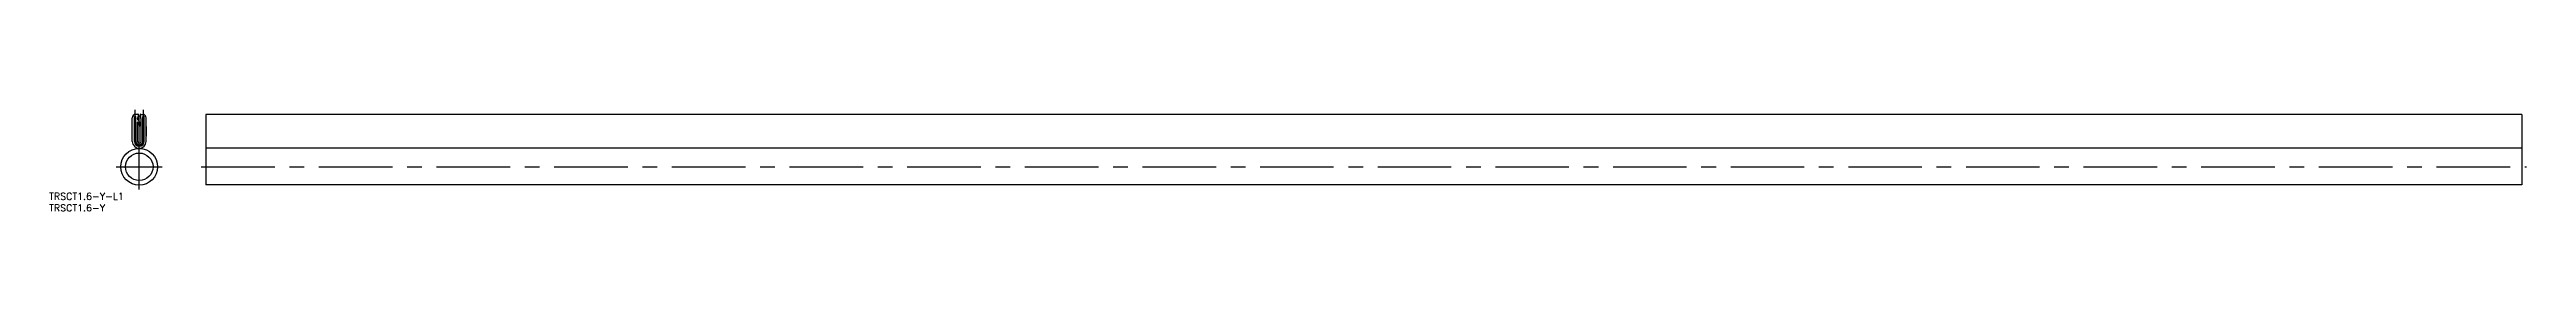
# Model space of a CAD drawing. Extents: x -39 to 1031, y -30 to 14.
import ezdxf

# ---------------------------------------------------------------- set-up
doc = ezdxf.new("R2010")
doc.units = 0
doc.linetypes.add('CENTER', pattern=[50.8, 31.75, -6.35, 6.35, -6.35])
doc.layers.get('0').update_dxf_attribs({"linetype": 'CONTINUOUS'})
doc.layers.add('CENTER', color=1, linetype='CENTER')
doc.styles.get("Standard").update_dxf_attribs({"font": 'txt.shx', "height": 3, "bigfont": 'bigfont.shx'})

# ---------------------------------------------------------------- blocks, each defined once
blk = doc.blocks.new('*U10')
at = {"color": 7, "linetype": 'CONTINUOUS'}
blk.add_text('TRSCT1.6-Y-L1', height=3, dxfattribs=at).set_placement((-38.9, -25.3))
blk = doc.blocks.new('*U11')
at = {"color": 7, "linetype": 'CONTINUOUS'}
blk.add_text('TRSCT1.6-Y', height=3, dxfattribs=at).set_placement((-38.9, -30.3))

msp = doc.modelspace()

# ---------------------------------------------------------------- linework, layer by layer
at = {"color": 7, "linetype": 'CONTINUOUS'}
for p, q in [((-2.1, 0), (-2.1, 10.7)), ((-1.5, 10.7), (-2.1, 10.7)), ((-0.5, 11.7), (-1.5, 11.7)), ((-1.5, 0), (-1.5, 10.7)), ((0.5, 11.7), (1.5, 11.7)), ((1.5, 0), (1.5, 10.7)), ((1.5, 10.7), (2.1, 10.7)), ((2.1, 0), (2.1, 10.7)), ((1028.8, 11.7), (28.8, 11.7)), ((28.8, 11.7), (28.8, -18.9)), ((1028.8, 11.7), (1028.8, -18.9)), ((-3, 0), (-3, 10.2)), ((-0.8, 0), (-0.8, 8.3)), ((0.8, 0), (0.8, 9.7)), ((0.8, 0), (0.8, 8.3)), ((3, 0), (3, 10.2)), ((3, 6.4), (3, 2.3)), ((1028.8, -3), (28.8, -3)), ((1028.8, -18.9), (28.8, -18.9))]:
    msp.add_line(p, q, dxfattribs=at)
for radius in [7.95, 5.95]:
    msp.add_circle((0, -11), radius, dxfattribs=at)
for centre, radius, start, end in [((-1.5, 10.2), 1.5, 90, 180), ((7.6, 8.1), 8.58, 158.1048, 169.5705), ((-0.6, 11.5), 0.25, 335.2971, 85.468), ((0.6, 11.5), 0.25, 94.532, 204.7029), ((-7.6, 8.1), 8.58, 10.4295, 21.8952), ((1.5, 10.2), 1.5, 0, 90), ((0, 0), 3, 180, 0), ((0, 0), 2.1, 180, 0), ((0, 0), 1.5, 180, 0), ((-0.3, 9.7), 0.5, 180, 220.7151), ((-0.8, 8.3), 0.05, 35.6652, 180), ((0, 0), 0.8, 180, 0), ((-2.2, 7.2), 2.65, 355.686, 54.2961), ((-1.8, 7), 1.64, 359.8526, 48.6873), ((0.1, 7), 0.285, 179.8526, 355.686)]:
    msp.add_arc(centre, radius, start, end, dxfattribs=at)
at = {"layer": 'CENTER', "color": 1, "linetype": 'CENTER'}
for p, q in [((-1.8, 0), (-1.8, 13.7)), ((0, -20.9), (0, 13.7)), ((1.8, 0), (1.8, 13.7)), ((-9.9, -11), (9.9, -11)), ((26.8, -11), (1030.8, -11))]:
    msp.add_line(p, q, dxfattribs=at)
msp.add_arc((0, 0), 1.8, 180, 0, dxfattribs=at)

# ---------------------------------------------------------------- block references
at = {"color": 7, "linetype": 'CONTINUOUS'}
for name in ['*U10', '*U11']:
    msp.add_blockref(name, (0, 0), dxfattribs=at)

doc.saveas('drawing.dxf')
